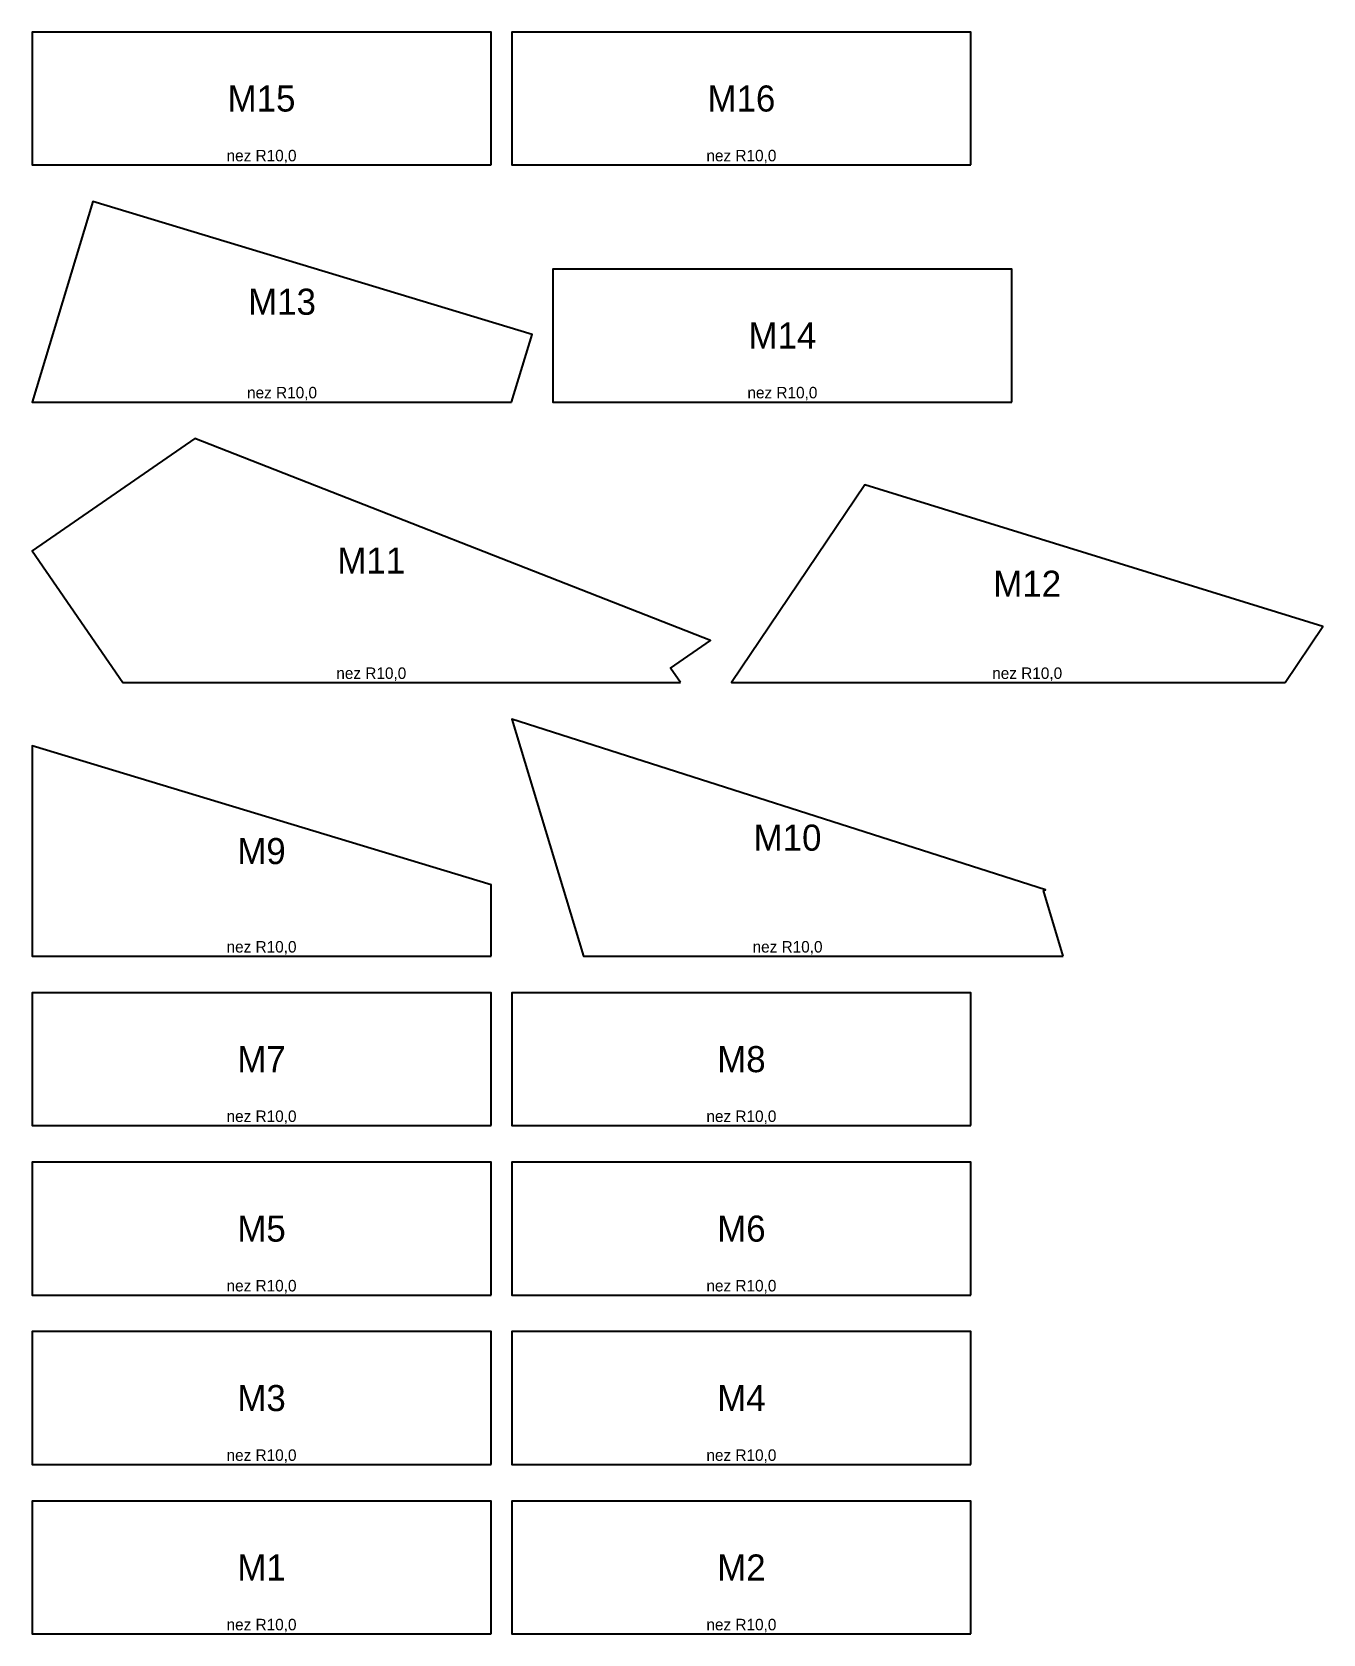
# Model space of a CAD drawing. Header units: millimetres. Extents: x 0 to 2475, y 0 to 3071.
import ezdxf
from ezdxf.enums import TextEntityAlignment as Align

# ---------------------------------------------------------------- set-up
doc = ezdxf.new("R2010")
doc.units = ezdxf.units.MM
doc.layers.add('DECOUPE', color=7, linetype='CONTINUOUS')
doc.layers.add('TEXTE', color=3, linetype='CONTINUOUS')

msp = doc.modelspace()

# ---------------------------------------------------------------- linework, layer by layer
at = {"layer": 'DECOUPE'}
for points in [[(880, 2815.842), (880, 3070.648), (0, 3070.648), (0, 2815.842)], [(1800, 2815.842), (1800, 3040.648), (1800, 3070.648), (920, 3070.648), (920, 3040.648), (920, 2815.842)], [(919.409, 2361.483), (958.59, 2490.961), (116.31, 2745.842), (0, 2361.483)], [(1878.59, 2361.483), (1878.59, 2616.29), (998.59, 2616.29), (998.59, 2361.483)], [(1242.917, 1823.679), (1224.001, 1851.116), (1300.84, 1904.093), (312.385, 2291.483), (0, 2076.11), (174.038, 1823.679)], [(2402.497, 1823.679), (2474.945, 1931.028), (1596.552, 2202.577), (1340.84, 1823.679)], [(1976.93, 1299.226), (1938.909, 1424.871), (1943.231, 1426.179), (920, 1753.679), (1057.521, 1299.226)], [(880, 1299.226), (880, 1435.846), (0, 1702.14), (0, 1299.226)], [(880, 974.419), (880, 1229.226), (0, 1229.226), (0, 974.419)], [(1800, 974.419), (1800, 1229.226), (920, 1229.226), (920, 974.419)], [(880, 649.613), (880, 904.419), (0, 904.419), (0, 649.613)], [(1800, 649.613), (1800, 904.419), (920, 904.419), (920, 649.613)], [(880, 324.806), (880, 579.613), (0, 579.613), (0, 324.806)], [(1800, 324.806), (1800, 579.613), (920, 579.613), (920, 324.806)], [(880, 0), (880, 254.806), (0, 254.806), (0, 0)], [(1800, 0), (1800, 254.806), (920, 254.806), (920, 0)]]:
    msp.add_lwpolyline(points, close=True, dxfattribs=at)

# ---------------------------------------------------------------- texts
at = {"layer": 'TEXTE'}
for s, height, p in [('M15', 50, (440, 2943.245)), ('M16', 50, (1360, 2943.245)), ('nez R10,0', 22, (440, 2833.842)), ('nez R10,0', 22, (1360, 2833.842)), ('M13', 50, (479.295, 2553.662)), ('M14', 50, (1438.59, 2488.886)), ('nez R10,0', 22, (479.295, 2379.483)), ('nez R10,0', 22, (1438.59, 2379.483)), ('M11', 50, (650.42, 2057.581)), ('M12', 50, (1907.893, 2013.128)), ('nez R10,0', 22, (650.42, 1841.679)), ('nez R10,0', 22, (1907.893, 1841.679)), ('M10', 50, (1448.465, 1526.452)), ('M9', 50, (440, 1500.683)), ('nez R10,0', 22, (440, 1317.226)), ('nez R10,0', 22, (1448.465, 1317.226)), ('M7', 50, (440, 1101.822)), ('M8', 50, (1360, 1101.822)), ('nez R10,0', 22, (440, 992.419)), ('nez R10,0', 22, (1360, 992.419)), ('M5', 50, (440, 777.016)), ('M6', 50, (1360, 777.016)), ('nez R10,0', 22, (440, 667.613)), ('nez R10,0', 22, (1360, 667.613)), ('M3', 50, (440, 452.21)), ('M4', 50, (1360, 452.21)), ('nez R10,0', 22, (440, 342.806)), ('nez R10,0', 22, (1360, 342.806)), ('M1', 50, (440, 127.403)), ('M2', 50, (1360, 127.403)), ('nez R10,0', 22, (440, 18)), ('nez R10,0', 22, (1360, 18))]:
    msp.add_text(s, height=height, dxfattribs=at).set_placement(p, align=Align.MIDDLE_CENTER)

doc.saveas('drawing.dxf')
